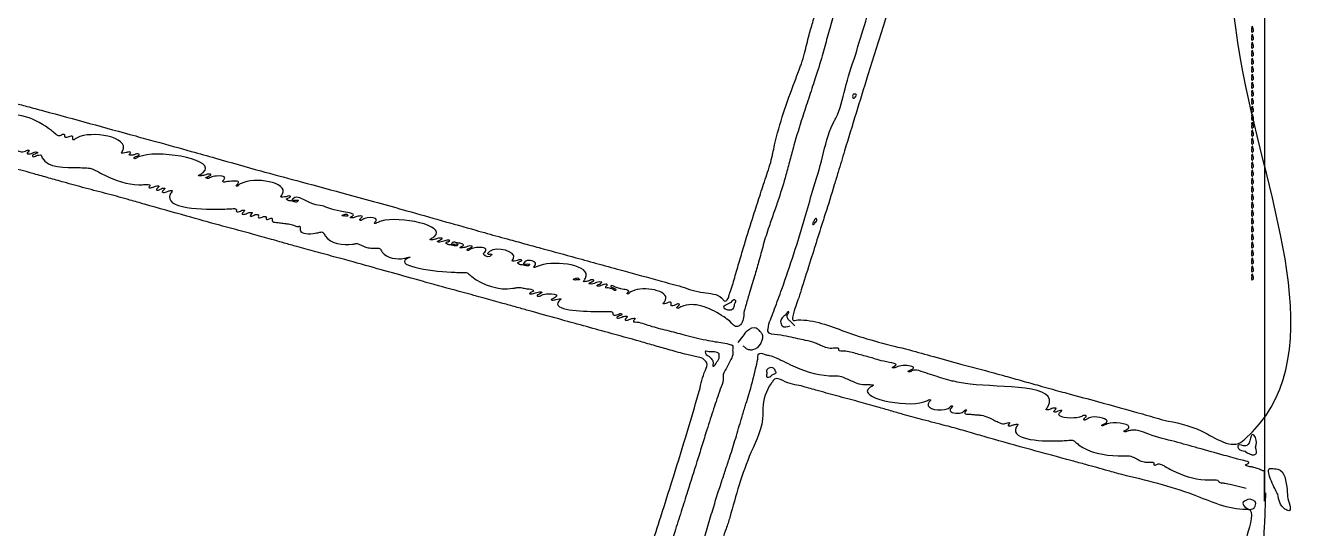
# Model space of a CAD drawing. Header units: metres. Extents: x -8 to 2256, y 259 to 2357.
# Drawn here: x 1051 to 1687, y 1388 to 1640 of the extents above; entities that cross this region are included whole.
import ezdxf

# ---------------------------------------------------------------- set-up
doc = ezdxf.new("R2010")
doc.units = ezdxf.units.M

msp = doc.modelspace()

# ---------------------------------------------------------------- linework, layer by layer
for p, q in [((1437, 1489), (1434.92, 1491.08)), ((1408.66, 1480.77), (1411.08, 1483.83)), ((1673, 1405.5), (1672.42, 1390.05))]:
    msp.add_line(p, q)
for points in [[(1672.5, 1833.25), (1672.5, 1603.76), (1672.5, 1416.03), (1672.5, 1416.07)], [(1662.22, 1431.9), (1662.62, 1432.25), (1663.12, 1608.93), (1663.35, 1824.52)], [(1507.88, 1723.58), (1493.89, 1679.21), (1485.47, 1652.45), (1481.42, 1639.5)], [(1466.42, 1673.42), (1460.63, 1656.92), (1454.49, 1637.99), (1452.03, 1629)], [(1467.36, 1624.66), (1472.52, 1641.62), (1478.85, 1662.25), (1481.43, 1670.5)], [(1443.03, 1630.16), (1444.19, 1634.75), (1446.27, 1641.88), (1447.65, 1646)], [(1481.42, 1639.5), (1473.52, 1614.2), (1461.94, 1576.72), (1458.7, 1566)], [(1666.68, 1638.19), (1666.36, 1638.99), (1666.13, 1638.75), (1666.08, 1637.58)], [(1666.68, 1634.19), (1666.36, 1634.99), (1666.13, 1634.75), (1666.08, 1633.58)], [(1666.08, 1637.58), (1666.04, 1636.53), (1666.27, 1635.94), (1666.6, 1636.27)], [(1666.08, 1633.58), (1666.04, 1632.53), (1666.27, 1631.94), (1666.6, 1632.27)], [(1666.6, 1636.27), (1666.94, 1636.6), (1666.97, 1637.47), (1666.68, 1638.19)], [(1666.6, 1632.27), (1666.94, 1632.6), (1666.97, 1633.47), (1666.68, 1634.19)], [(1439.52, 1618.16), (1440.29, 1620.17), (1441.86, 1625.57), (1443.03, 1630.16)], [(1452.03, 1629), (1450.75, 1624.33), (1447.11, 1612.62), (1443.95, 1603)], [(1666.68, 1630.19), (1666.36, 1630.99), (1666.13, 1630.75), (1666.08, 1629.58)], [(1666.68, 1626.19), (1666.36, 1626.99), (1666.13, 1626.75), (1666.08, 1625.58)], [(1666.08, 1629.58), (1666.04, 1628.53), (1666.27, 1627.94), (1666.6, 1628.27)], [(1666.6, 1628.27), (1666.94, 1628.6), (1666.97, 1629.47), (1666.68, 1630.19)], [(1457.04, 1592.08), (1457.56, 1593.04), (1462.2, 1607.7), (1467.36, 1624.66)], [(1666.68, 1622.19), (1666.36, 1622.99), (1666.13, 1622.75), (1666.08, 1621.58)], [(1666.08, 1625.58), (1666.04, 1624.53), (1666.27, 1623.94), (1666.6, 1624.27)], [(1666.08, 1621.58), (1666.04, 1620.53), (1666.27, 1619.94), (1666.6, 1620.27)], [(1666.6, 1624.27), (1666.94, 1624.6), (1666.97, 1625.47), (1666.68, 1626.19)], [(1666.6, 1620.27), (1666.94, 1620.6), (1666.97, 1621.47), (1666.68, 1622.19)], [(1426, 1575.53), (1426.87, 1579.6), (1436.95, 1611.38), (1439.52, 1618.16)], [(1666.68, 1618.19), (1666.36, 1618.99), (1666.13, 1618.75), (1666.08, 1617.58)], [(1666.68, 1614.19), (1666.36, 1614.99), (1666.13, 1614.75), (1666.08, 1613.58)], [(1666.08, 1617.58), (1666.04, 1616.53), (1666.27, 1615.94), (1666.6, 1616.27)], [(1666.6, 1616.27), (1666.94, 1616.6), (1666.97, 1617.47), (1666.68, 1618.19)], [(1666.6, 1612.27), (1666.94, 1612.6), (1666.97, 1613.47), (1666.68, 1614.19)], [(1666.68, 1610.19), (1666.36, 1610.99), (1666.13, 1610.75), (1666.08, 1609.58)], [(1666.08, 1613.58), (1666.04, 1612.53), (1666.27, 1611.94), (1666.6, 1612.27)], [(1666.08, 1609.58), (1666.04, 1608.53), (1666.27, 1607.94), (1666.6, 1608.27)], [(1666.6, 1608.27), (1666.94, 1608.6), (1666.97, 1609.47), (1666.68, 1610.19)], [(1027, 1605.93), (1037.17, 1603.04), (1048.42, 1599.89), (1052, 1598.93)], [(1443.95, 1603), (1440.78, 1593.38), (1436.55, 1579.44), (1434.54, 1572.02)], [(1467.06, 1605), (1466.48, 1605), (1466, 1604.55), (1466, 1604)], [(1466, 1604), (1466, 1603.45), (1466.2, 1603), (1466.44, 1603)], [(1466.44, 1603), (1466.68, 1603), (1467.16, 1603.45), (1467.5, 1604)], [(1467.5, 1604), (1467.84, 1604.55), (1467.64, 1605), (1467.06, 1605)], [(1666.68, 1606.19), (1666.36, 1606.99), (1666.13, 1606.75), (1666.08, 1605.58)], [(1666.68, 1602.19), (1666.36, 1602.99), (1666.13, 1602.75), (1666.08, 1601.58)], [(1666.08, 1605.58), (1666.04, 1604.53), (1666.27, 1603.94), (1666.6, 1604.27)], [(1666.08, 1601.58), (1666.04, 1600.53), (1666.27, 1599.94), (1666.6, 1600.27)], [(1666.6, 1604.27), (1666.94, 1604.6), (1666.97, 1605.47), (1666.68, 1606.19)], [(1666.6, 1600.27), (1666.94, 1600.6), (1666.97, 1601.47), (1666.68, 1602.19)], [(1066.39, 1585.09), (1064.28, 1586.84), (1037.16, 1594), (1035.32, 1593.29)], [(1052, 1598.93), (1060.28, 1596.71), (1083.41, 1590.42), (1106.5, 1584.11)], [(1666.68, 1598.19), (1666.36, 1598.99), (1666.13, 1598.75), (1666.08, 1597.58)], [(1666.68, 1594.19), (1666.36, 1594.99), (1666.13, 1594.75), (1666.08, 1593.58)], [(1666.08, 1597.58), (1666.04, 1596.53), (1666.27, 1595.94), (1666.6, 1596.27)], [(1666.6, 1596.27), (1666.94, 1596.6), (1666.97, 1597.47), (1666.68, 1598.19)], [(1445.9, 1556.5), (1450.9, 1573.75), (1456.07, 1590.26), (1457.04, 1592.08)], [(1666.68, 1590.19), (1666.36, 1590.99), (1666.13, 1590.75), (1666.08, 1589.58)], [(1666.08, 1593.58), (1666.04, 1592.53), (1666.27, 1591.94), (1666.6, 1592.27)], [(1666.08, 1589.58), (1666.04, 1588.53), (1666.27, 1587.94), (1666.6, 1588.27)], [(1666.6, 1592.27), (1666.94, 1592.6), (1666.97, 1593.47), (1666.68, 1594.19)], [(1666.6, 1588.27), (1666.94, 1588.6), (1666.97, 1589.47), (1666.68, 1590.19)], [(1069.37, 1584.59), (1068.48, 1584.25), (1067.14, 1584.47), (1066.39, 1585.09)], [(1071, 1584.2), (1071, 1584.76), (1070.27, 1584.93), (1069.37, 1584.59)], [(1073, 1583.71), (1071.9, 1583.42), (1071, 1583.64), (1071, 1584.2)], [(1075, 1583.06), (1075, 1583.74), (1074.16, 1584.01), (1073, 1583.71)], [(1075.91, 1582.44), (1075.41, 1582.13), (1075, 1582.41), (1075, 1583.06)], [(1099.48, 1575.97), (1100.03, 1576.86), (1077.08, 1583.17), (1075.91, 1582.44)], [(1106.5, 1584.11), (1116.4, 1581.4), (1134.4, 1576.41), (1146.5, 1573.01)], [(1666.68, 1586.19), (1666.36, 1586.99), (1666.13, 1586.75), (1666.08, 1585.58)], [(1666.68, 1582.19), (1666.36, 1582.99), (1666.13, 1582.75), (1666.08, 1581.58)], [(1666.08, 1585.58), (1666.04, 1584.53), (1666.27, 1583.94), (1666.6, 1584.27)], [(1666.6, 1584.27), (1666.94, 1584.6), (1666.97, 1585.47), (1666.68, 1586.19)], [(1044.3, 1578.09), (1047.21, 1576.77), (1049.93, 1576.16), (1051.18, 1576.56)], [(1051.18, 1576.56), (1052.6, 1577.01), (1053.03, 1576.86), (1052.54, 1576.07)], [(1052.54, 1576.07), (1052.04, 1575.26), (1052.67, 1575.1), (1054.67, 1575.54)], [(1054.67, 1575.54), (1056.95, 1576.04), (1057.21, 1575.94), (1056, 1574.99)], [(1101.68, 1575.79), (1100.24, 1575.51), (1099.25, 1575.59), (1099.48, 1575.97)], [(1103.68, 1575.29), (1104.06, 1575.9), (1103.28, 1576.1), (1101.68, 1575.79)], [(1138.76, 1564.76), (1140.37, 1565.88), (1109.93, 1574.25), (1107.33, 1573.4)], [(1666.68, 1578.19), (1666.36, 1578.99), (1666.13, 1578.75), (1666.08, 1577.58)], [(1666.08, 1581.58), (1666.04, 1580.53), (1666.27, 1579.94), (1666.6, 1580.27)], [(1666.08, 1577.58), (1666.04, 1576.53), (1666.27, 1575.94), (1666.6, 1576.27)], [(1666.6, 1580.27), (1666.94, 1580.6), (1666.97, 1581.47), (1666.68, 1582.19)], [(1666.6, 1576.27), (1666.94, 1576.6), (1666.97, 1577.47), (1666.68, 1578.19)], [(1063, 1563.06), (1055.58, 1565.15), (1039.38, 1569.64), (1027, 1573.05)], [(1056, 1574.99), (1054.75, 1574.02), (1054.87, 1573.91), (1056.7, 1574.31)], [(1056.7, 1574.31), (1057.91, 1574.57), (1059.04, 1574.49), (1059.2, 1574.13)], [(1059.2, 1574.13), (1059.61, 1573.23), (1077.81, 1568.29), (1081.28, 1568.14)], [(1105.78, 1574.72), (1104.13, 1574.46), (1103.3, 1574.68), (1103.68, 1575.29)], [(1107.33, 1573.4), (1105.77, 1572.9), (1105.72, 1572.99), (1107, 1573.98)], [(1107, 1573.98), (1108.23, 1574.94), (1108.01, 1575.08), (1105.78, 1574.72)], [(1146.5, 1573.01), (1169.33, 1566.59), (1171.28, 1566.05), (1189.5, 1561.15)], [(1419.42, 1554), (1422.56, 1563.62), (1425.52, 1573.32), (1426, 1575.53)], [(1434.54, 1572.02), (1432.54, 1564.61), (1428.92, 1552.81), (1426.51, 1545.8)], [(1666.68, 1574.19), (1666.36, 1574.99), (1666.13, 1574.75), (1666.08, 1573.58)], [(1666.68, 1570.19), (1666.36, 1570.99), (1666.13, 1570.75), (1666.08, 1569.58)], [(1666.08, 1573.58), (1666.04, 1572.53), (1666.27, 1571.94), (1666.6, 1572.27)], [(1666.08, 1569.58), (1666.04, 1568.53), (1666.27, 1567.94), (1666.6, 1568.27)], [(1666.6, 1572.27), (1666.94, 1572.6), (1666.97, 1573.47), (1666.68, 1574.19)], [(1666.6, 1568.27), (1666.94, 1568.6), (1666.97, 1569.47), (1666.68, 1570.19)], [(1081.28, 1568.14), (1082.81, 1568.07), (1085.29, 1567.4), (1086.78, 1566.64)], [(1086.78, 1566.64), (1090.98, 1564.5), (1108.15, 1559.7), (1111.26, 1559.79)], [(1141, 1564.5), (1138.87, 1564.12), (1138, 1564.22), (1138.76, 1564.76)], [(1143, 1563.97), (1144.18, 1564.88), (1143.76, 1564.99), (1141, 1564.5)], [(1143.97, 1563.38), (1141.96, 1562.93), (1141.78, 1563.04), (1143, 1563.97)], [(1150.43, 1561.89), (1151.18, 1563.1), (1147.02, 1564.06), (1143.97, 1563.38)], [(1179.5, 1554), (1180.16, 1555.07), (1159.35, 1560.33), (1157.93, 1559.45)], [(1458.7, 1566), (1456.8, 1559.67), (1452.24, 1545.05), (1448.57, 1533.5)], [(1666.68, 1566.19), (1666.36, 1566.99), (1666.13, 1566.75), (1666.08, 1565.58)], [(1666.08, 1565.58), (1666.04, 1564.53), (1666.27, 1563.94), (1666.6, 1564.27)], [(1666.6, 1564.27), (1666.94, 1564.6), (1666.97, 1565.47), (1666.68, 1566.19)], [(1087, 1556.51), (1081.22, 1558.03), (1070.42, 1560.97), (1063, 1563.06)], [(1111.26, 1559.79), (1112.82, 1559.83), (1113.77, 1559.44), (1113.43, 1558.89)], [(1113.43, 1558.89), (1113.06, 1558.29), (1113.88, 1558.18), (1115.57, 1558.61)], [(1115.57, 1558.61), (1117.62, 1559.12), (1118.11, 1558.98), (1117.52, 1558.04)], [(1117.52, 1558.04), (1116.95, 1557.11), (1117.33, 1556.97), (1119, 1557.5)], [(1119, 1557.5), (1120.67, 1558.03), (1121.05, 1557.89), (1120.48, 1556.96)], [(1120.48, 1556.96), (1119.89, 1556.02), (1120.38, 1555.88), (1122.43, 1556.39)], [(1122.43, 1556.39), (1123.94, 1556.77), (1124.93, 1556.69), (1124.63, 1556.21)], [(1151.69, 1561.16), (1150.7, 1561.07), (1150.13, 1561.4), (1150.43, 1561.89)], [(1157.4, 1559.85), (1158.1, 1560.98), (1155.77, 1561.51), (1151.69, 1561.16)], [(1157.93, 1559.45), (1157.13, 1558.96), (1156.95, 1559.1), (1157.4, 1559.85)], [(1189.5, 1561.15), (1212.86, 1554.86), (1242.46, 1546.67), (1277, 1536.94)], [(1666.68, 1562.19), (1666.36, 1562.99), (1666.13, 1562.75), (1666.08, 1561.58)], [(1666.68, 1558.19), (1666.36, 1558.99), (1666.13, 1558.75), (1666.08, 1557.58)], [(1666.08, 1561.58), (1666.04, 1560.53), (1666.27, 1559.94), (1666.6, 1560.27)], [(1666.08, 1557.58), (1666.04, 1556.53), (1666.27, 1555.94), (1666.6, 1556.27)], [(1666.6, 1560.27), (1666.94, 1560.6), (1666.97, 1561.47), (1666.68, 1562.19)], [(1666.6, 1556.27), (1666.94, 1556.6), (1666.97, 1557.47), (1666.68, 1558.19)], [(1111, 1549.95), (1103.58, 1552.04), (1092.78, 1555), (1087, 1556.51)], [(1124.63, 1556.21), (1124.03, 1555.24), (1151.23, 1547.55), (1154.75, 1547.7)], [(1181.78, 1553.72), (1180.28, 1553.48), (1179.26, 1553.61), (1179.5, 1554)], [(1183.15, 1553.21), (1184.1, 1553.87), (1183.69, 1554.03), (1181.78, 1553.72)], [(1184.52, 1551.58), (1182.46, 1552.1), (1182.13, 1552.49), (1183.15, 1553.21)], [(1187.78, 1551.45), (1187.48, 1551.15), (1186.02, 1551.21), (1184.52, 1551.58)], [(1185.24, 1552.58), (1184.93, 1552.26), (1185.49, 1552), (1186.5, 1552)], [(1200.92, 1548.89), (1192.61, 1551.24), (1185.56, 1552.89), (1185.24, 1552.58)], [(1186.5, 1552), (1187.51, 1552), (1188.09, 1551.75), (1187.78, 1551.45)], [(1409.28, 1521.5), (1411.72, 1529.75), (1416.28, 1544.38), (1419.42, 1554)], [(1426.8, 1497.5), (1430.47, 1507.42), (1442.01, 1543.06), (1445.9, 1556.5)], [(1666.68, 1554.19), (1666.36, 1554.99), (1666.13, 1554.75), (1666.08, 1553.58)], [(1666.68, 1550.19), (1666.36, 1550.99), (1666.13, 1550.75), (1666.08, 1549.58)], [(1666.08, 1553.58), (1666.04, 1552.53), (1666.27, 1551.94), (1666.6, 1552.27)], [(1666.6, 1552.27), (1666.94, 1552.6), (1666.97, 1553.47), (1666.68, 1554.19)], [(1159.5, 1536.48), (1148.63, 1539.4), (1132.14, 1543.98), (1111, 1549.95)], [(1154.75, 1547.7), (1155.99, 1547.75), (1157, 1547.36), (1157, 1546.83)], [(1157, 1546.83), (1157, 1546.3), (1157.96, 1546.17), (1159.13, 1546.54)], [(1159.13, 1546.54), (1160.68, 1547.03), (1161.04, 1546.88), (1160.48, 1545.96)], [(1160.48, 1545.96), (1159.89, 1545.02), (1160.38, 1544.88), (1162.43, 1545.39)], [(1162.43, 1545.39), (1164.37, 1545.88), (1164.96, 1545.75), (1164.46, 1544.93)], [(1164.46, 1544.93), (1163.97, 1544.14), (1164.41, 1543.99), (1165.87, 1544.46)], [(1165.87, 1544.46), (1167.19, 1544.88), (1168, 1544.7), (1168, 1544)], [(1214.76, 1543.75), (1215.58, 1544.33), (1210.77, 1546.11), (1200.92, 1548.89)], [(1211.42, 1544.08), (1210.25, 1544.13), (1210.01, 1544.36), (1210.81, 1544.68)], [(1210.81, 1544.68), (1211.53, 1544.97), (1212.4, 1544.94), (1212.73, 1544.6)], [(1212.73, 1544.6), (1213.06, 1544.27), (1212.47, 1544.04), (1211.42, 1544.08)], [(1219.46, 1542.94), (1220.07, 1543.92), (1219.47, 1544.06), (1216.88, 1543.55)], [(1254.79, 1532.77), (1256.32, 1533.83), (1229.58, 1541.44), (1227.33, 1540.57)], [(1426.51, 1545.8), (1424.09, 1538.79), (1421.17, 1529.55), (1420.02, 1525.28)], [(1666.68, 1546.19), (1666.36, 1546.99), (1666.13, 1546.75), (1666.08, 1545.58)], [(1666.08, 1549.58), (1666.04, 1548.53), (1666.27, 1547.94), (1666.6, 1548.27)], [(1666.08, 1545.58), (1666.04, 1544.53), (1666.27, 1543.94), (1666.6, 1544.27)], [(1666.6, 1548.27), (1666.94, 1548.6), (1666.97, 1549.47), (1666.68, 1550.19)], [(1666.6, 1544.27), (1666.94, 1544.6), (1666.97, 1545.47), (1666.68, 1546.19)], [(1168, 1544), (1168, 1543.32), (1168.8, 1543.12), (1170, 1543.5)], [(1170, 1543.5), (1171.12, 1543.86), (1172, 1543.68), (1172, 1543.1)], [(1172, 1543.1), (1172, 1542.53), (1172.67, 1542.32), (1173.5, 1542.64)], [(1173.5, 1542.64), (1174.33, 1542.95), (1175, 1542.74), (1175, 1542.17)], [(1175, 1542.17), (1175, 1541.59), (1177.14, 1540.84), (1179.75, 1540.49)], [(1179.75, 1540.49), (1182.36, 1540.14), (1185.17, 1539.59), (1186, 1539.27)], [(1186, 1539.27), (1186.83, 1538.95), (1187.84, 1538.75), (1188.25, 1538.84)], [(1188.25, 1538.84), (1188.66, 1538.93), (1189, 1538.59), (1189, 1538.09)], [(1189, 1538.09), (1189, 1537.12), (1196.54, 1535.45), (1198.89, 1535.89)], [(1216.88, 1543.55), (1214.85, 1543.15), (1214, 1543.23), (1214.76, 1543.75)], [(1220.42, 1542.33), (1219.16, 1541.85), (1218.89, 1542.02), (1219.46, 1542.94)], [(1226.44, 1540.9), (1227.17, 1542.09), (1222.6, 1543.17), (1220.42, 1542.33)], [(1227.33, 1540.57), (1226.54, 1540.27), (1226.14, 1540.42), (1226.44, 1540.9)], [(1446.56, 1541.29), (1446.02, 1539.87), (1446.14, 1539.75), (1447.12, 1540.73)], [(1447.81, 1542.53), (1447.5, 1542.83), (1446.94, 1542.28), (1446.56, 1541.29)], [(1447.12, 1540.73), (1447.81, 1541.41), (1448.11, 1542.22), (1447.81, 1542.53)], [(1666.68, 1542.19), (1666.36, 1542.99), (1666.13, 1542.75), (1666.08, 1541.58)], [(1666.68, 1538.19), (1666.36, 1538.99), (1666.13, 1538.75), (1666.08, 1537.58)], [(1666.08, 1541.58), (1666.04, 1540.53), (1666.27, 1539.94), (1666.6, 1540.27)], [(1666.6, 1540.27), (1666.94, 1540.6), (1666.97, 1541.47), (1666.68, 1542.19)], [(1666.6, 1536.27), (1666.94, 1536.6), (1666.97, 1537.47), (1666.68, 1538.19)], [(1181, 1530.51), (1174.67, 1532.31), (1165, 1535), (1159.5, 1536.48)], [(1198.89, 1535.89), (1199.66, 1536.04), (1200.6, 1535.64), (1200.99, 1535.02)], [(1200.99, 1535.02), (1201.59, 1534.04), (1215.27, 1529.92), (1216.92, 1530.22)], [(1257, 1532.5), (1254.83, 1532.11), (1253.99, 1532.22), (1254.79, 1532.77)], [(1259, 1532), (1260.16, 1532.87), (1259.72, 1532.98), (1257, 1532.5)], [(1261, 1531.5), (1258.28, 1531.02), (1257.84, 1531.13), (1259, 1532)], [(1263.15, 1531.19), (1264.03, 1531.8), (1263.29, 1531.91), (1261, 1531.5)], [(1277, 1536.94), (1282.78, 1535.32), (1294.25, 1532.15), (1302.5, 1529.91)], [(1448.57, 1533.5), (1444.91, 1521.95), (1440.58, 1508.29), (1438.96, 1503.15)], [(1666.68, 1534.19), (1666.36, 1534.99), (1666.13, 1534.75), (1666.08, 1533.58)], [(1666.08, 1537.58), (1666.04, 1536.53), (1666.27, 1535.94), (1666.6, 1536.27)], [(1666.08, 1533.58), (1666.04, 1532.53), (1666.27, 1531.94), (1666.6, 1532.27)], [(1666.6, 1532.27), (1666.94, 1532.6), (1666.97, 1533.47), (1666.68, 1534.19)], [(1202, 1524.7), (1196.78, 1526.1), (1187.33, 1528.71), (1181, 1530.51)], [(1216.92, 1530.22), (1217.24, 1530.28), (1218.77, 1529.8), (1220.32, 1529.16)], [(1220.32, 1529.16), (1221.86, 1528.52), (1224.42, 1528), (1226.01, 1528)], [(1226.01, 1528), (1227.59, 1528), (1229.12, 1527.61), (1229.41, 1527.14)], [(1229.41, 1527.14), (1230.12, 1526), (1241.36, 1522.87), (1243.12, 1523.32)], [(1264.52, 1529.58), (1262.47, 1530.1), (1262.14, 1530.49), (1263.15, 1531.19)], [(1267.78, 1529.45), (1267.48, 1529.15), (1266.02, 1529.21), (1264.52, 1529.58)], [(1265.22, 1530.55), (1264.91, 1530.25), (1265.49, 1530), (1266.5, 1530)], [(1268.48, 1530.42), (1266.98, 1530.79), (1265.52, 1530.85), (1265.22, 1530.55)], [(1266.5, 1530), (1267.51, 1530), (1268.09, 1529.75), (1267.78, 1529.45)], [(1269.85, 1528.81), (1270.86, 1529.51), (1270.53, 1529.9), (1268.48, 1530.42)], [(1272, 1528.5), (1269.71, 1528.09), (1268.97, 1528.2), (1269.85, 1528.81)], [(1274, 1527.97), (1275.19, 1528.88), (1274.77, 1528.99), (1272, 1528.5)], [(1274.26, 1527.38), (1272.76, 1526.89), (1272.72, 1526.98), (1274, 1527.97)], [(1281.49, 1525.98), (1282.13, 1527.01), (1276.5, 1528.1), (1274.26, 1527.38)], [(1284.81, 1524.48), (1284.02, 1523.69), (1280.94, 1525.09), (1281.49, 1525.98)], [(1283.21, 1525.54), (1282.91, 1525.24), (1283.27, 1525), (1284, 1525)], [(1295.49, 1521.99), (1296.02, 1522.83), (1283.98, 1526.31), (1283.21, 1525.54)], [(1284, 1525), (1284.73, 1525), (1285.1, 1524.76), (1284.81, 1524.48)], [(1302.5, 1529.91), (1310.75, 1527.67), (1327.17, 1523.18), (1339, 1519.93)], [(1420.02, 1525.28), (1418.86, 1521), (1416.82, 1513.9), (1415.47, 1509.5)], [(1666.68, 1530.19), (1666.36, 1530.99), (1666.13, 1530.75), (1666.08, 1529.58)], [(1666.68, 1526.19), (1666.36, 1526.99), (1666.13, 1526.75), (1666.08, 1525.58)], [(1666.08, 1529.58), (1666.04, 1528.53), (1666.27, 1527.94), (1666.6, 1528.27)], [(1666.08, 1525.58), (1666.04, 1524.53), (1666.27, 1523.94), (1666.6, 1524.27)], [(1666.6, 1528.27), (1666.94, 1528.6), (1666.97, 1529.47), (1666.68, 1530.19)], [(1666.6, 1524.27), (1666.94, 1524.6), (1666.97, 1525.47), (1666.68, 1526.19)], [(1239, 1514.51), (1223.88, 1518.72), (1207.22, 1523.31), (1202, 1524.7)], [(1243.58, 1523.19), (1242.42, 1522.6), (1266.58, 1515.84), (1270, 1515.81)], [(1243.12, 1523.32), (1243.88, 1523.51), (1244.08, 1523.46), (1243.58, 1523.19)], [(1297.78, 1521.72), (1296.28, 1521.48), (1295.26, 1521.6), (1295.49, 1521.99)], [(1299.15, 1521.21), (1300.1, 1521.87), (1299.69, 1522.03), (1297.78, 1521.72)], [(1300.52, 1519.58), (1298.46, 1520.1), (1298.13, 1520.49), (1299.15, 1521.21)], [(1303.78, 1519.45), (1303.48, 1519.15), (1302.02, 1519.21), (1300.52, 1519.58)], [(1301.22, 1520.55), (1300.91, 1520.25), (1301.49, 1520), (1302.5, 1520)], [(1306.44, 1518.9), (1307.04, 1519.88), (1302.1, 1521.43), (1301.22, 1520.55)], [(1302.5, 1520), (1303.51, 1520), (1304.09, 1519.75), (1303.78, 1519.45)], [(1307.36, 1518.58), (1306.55, 1518.27), (1306.14, 1518.42), (1306.44, 1518.9)], [(1331.38, 1511.8), (1332.06, 1512.91), (1309.32, 1519.34), (1307.36, 1518.58)], [(1339, 1519.93), (1350.83, 1516.68), (1369.4, 1511.6), (1380.29, 1508.64)], [(1403.95, 1504.25), (1404.44, 1505.49), (1406.84, 1513.25), (1409.28, 1521.5)], [(1666.68, 1522.19), (1666.36, 1522.99), (1666.13, 1522.75), (1666.08, 1521.58)], [(1666.68, 1518.19), (1666.36, 1518.99), (1666.13, 1518.75), (1666.08, 1517.58)], [(1666.08, 1521.58), (1666.04, 1520.53), (1666.27, 1519.94), (1666.6, 1520.27)], [(1666.6, 1520.27), (1666.94, 1520.6), (1666.97, 1521.47), (1666.68, 1522.19)], [(1276, 1504.31), (1270.78, 1505.71), (1254.12, 1510.3), (1239, 1514.51)], [(1270, 1515.81), (1271.38, 1515.79), (1273, 1515.38), (1273.6, 1514.89)], [(1273.6, 1514.89), (1275.07, 1513.7), (1295.64, 1507.84), (1297.24, 1508.15)], [(1327.42, 1512.08), (1326.25, 1512.13), (1326.01, 1512.36), (1326.81, 1512.68)], [(1326.81, 1512.68), (1327.53, 1512.97), (1328.4, 1512.94), (1328.73, 1512.6)], [(1328.73, 1512.6), (1329.06, 1512.27), (1328.47, 1512.04), (1327.42, 1512.08)], [(1666.68, 1514.19), (1666.36, 1514.99), (1666.13, 1514.75), (1666.08, 1513.58)], [(1666.08, 1517.58), (1666.04, 1516.53), (1666.27, 1515.94), (1666.6, 1516.27)], [(1666.08, 1513.58), (1666.04, 1512.53), (1666.27, 1511.94), (1666.6, 1512.27)], [(1666.6, 1516.27), (1666.94, 1516.6), (1666.97, 1517.47), (1666.68, 1518.19)], [(1666.6, 1512.27), (1666.94, 1512.6), (1666.97, 1513.47), (1666.68, 1514.19)], [(1297.24, 1508.15), (1297.93, 1508.29), (1300.27, 1508.05), (1302.43, 1507.62)], [(1302.43, 1507.62), (1305.43, 1507.03), (1306.02, 1506.61), (1304.93, 1505.86)], [(1307, 1505.5), (1309.75, 1505.99), (1310.18, 1505.88), (1309, 1504.98)], [(1333.67, 1511.54), (1332.11, 1511.2), (1331.08, 1511.32), (1331.38, 1511.8)], [(1337, 1510.5), (1334.25, 1510.01), (1333.82, 1510.12), (1335, 1511.02)], [(1335, 1511.02), (1336.19, 1511.93), (1335.92, 1512.04), (1333.67, 1511.54)], [(1339, 1509.98), (1340.18, 1510.88), (1339.75, 1510.99), (1337, 1510.5)], [(1340.33, 1509.46), (1338.08, 1508.96), (1337.81, 1509.07), (1339, 1509.98)], [(1342.52, 1509.04), (1342.94, 1509.72), (1342.18, 1509.86), (1340.33, 1509.46)], [(1342.86, 1508), (1342.32, 1508), (1342.17, 1508.47), (1342.52, 1509.04)], [(1345.67, 1507.41), (1344.66, 1507.73), (1343.4, 1508), (1342.86, 1508)], [(1346.5, 1508.52), (1344.82, 1509.08), (1344.74, 1509), (1346, 1508)], [(1346, 1508), (1347.28, 1506.99), (1347.23, 1506.9), (1345.67, 1507.41)], [(1351.23, 1507.31), (1349.73, 1507.61), (1347.6, 1508.16), (1346.5, 1508.52)], [(1353.33, 1505.72), (1353.69, 1506.3), (1352.77, 1507), (1351.23, 1507.31)], [(1371.35, 1500.76), (1372.13, 1502.02), (1355.59, 1506.48), (1353.94, 1505.46)], [(1380.29, 1508.64), (1391.17, 1505.68), (1400.36, 1502.98), (1400.7, 1502.63)], [(1415.47, 1509.5), (1414.13, 1505.1), (1412.32, 1498.91), (1411.45, 1495.75)], [(1297, 1498.51), (1290.67, 1500.3), (1281.22, 1502.91), (1276, 1504.31)], [(1304.93, 1505.86), (1303.93, 1505.18), (1304.56, 1505.07), (1307, 1505.5)], [(1309, 1504.98), (1307.79, 1504.06), (1307.98, 1503.94), (1310.03, 1504.38)], [(1310.03, 1504.38), (1313.57, 1505.15), (1317.61, 1504.03), (1315.83, 1502.78)], [(1315.83, 1502.78), (1314.91, 1502.13), (1315.36, 1501.98), (1317.28, 1502.29)], [(1319.51, 1502.18), (1318.66, 1501.33), (1337.85, 1496.2), (1341.89, 1496.2)], [(1317.28, 1502.29), (1318.82, 1502.54), (1319.82, 1502.48), (1319.51, 1502.18)], [(1353.94, 1505.46), (1353.18, 1505), (1352.94, 1505.1), (1353.33, 1505.72)], [(1372.87, 1500.46), (1371.6, 1500.05), (1370.99, 1500.17), (1371.35, 1500.76)], [(1375, 1500), (1375, 1500.7), (1374.19, 1500.88), (1372.87, 1500.46)], [(1377.13, 1499.54), (1375.81, 1499.12), (1375, 1499.3), (1375, 1500)], [(1378.46, 1498.94), (1379.05, 1499.88), (1378.7, 1500.04), (1377.13, 1499.54)], [(1404.46, 1491.39), (1401.44, 1493.5), (1381.31, 1499.06), (1379.37, 1498.31)], [(1400.7, 1502.63), (1401.9, 1501.43), (1403.05, 1502.01), (1403.95, 1504.25)], [(1404.83, 1500.81), (1403.55, 1500.09), (1402.29, 1499.36), (1402.03, 1499.2)], [(1406.83, 1499.88), (1407.13, 1501.94), (1406.98, 1502.01), (1404.83, 1500.81)], [(1405.5, 1497.34), (1406.05, 1497.52), (1406.65, 1498.66), (1406.83, 1499.88)], [(1438.96, 1503.15), (1436.01, 1493.82), (1435.93, 1492), (1438.46, 1492)], [(1331, 1489.07), (1318.62, 1492.47), (1303.33, 1496.72), (1297, 1498.51)], [(1341.89, 1496.2), (1343.84, 1496.2), (1345.58, 1495.75), (1345.76, 1495.21)], [(1345.76, 1495.21), (1345.95, 1494.66), (1347.09, 1494.43), (1348.3, 1494.69)], [(1349, 1494.01), (1347.79, 1493.06), (1348.05, 1492.96), (1350.33, 1493.46)], [(1348.3, 1494.69), (1350.13, 1495.09), (1350.25, 1494.98), (1349, 1494.01)], [(1350.33, 1493.46), (1352.38, 1493.91), (1352.96, 1493.75), (1352.43, 1492.89)], [(1379.37, 1498.31), (1378.16, 1497.85), (1377.9, 1498.02), (1378.46, 1498.94)], [(1402.03, 1499.2), (1401.25, 1498.69), (1404.42, 1497.01), (1405.5, 1497.34)], [(1411.45, 1495.75), (1409.75, 1489.63), (1408.29, 1488.71), (1404.46, 1491.39)], [(1423.67, 1488.03), (1423.77, 1488.84), (1425.18, 1493.1), (1426.8, 1497.5)], [(1432.5, 1494.56), (1429.88, 1491.17), (1430.72, 1489), (1434.67, 1489)], [(1433.43, 1494.83), (1433.87, 1496.1), (1433.65, 1496.04), (1432.5, 1494.56)], [(1434.92, 1491.08), (1433.71, 1492.29), (1433.09, 1493.85), (1433.43, 1494.83)], [(1367, 1479.04), (1359.58, 1481.15), (1343.38, 1485.66), (1331, 1489.07)], [(1352.43, 1492.89), (1351.9, 1492.03), (1352.45, 1491.9), (1354.43, 1492.39)], [(1354.43, 1492.39), (1356.22, 1492.84), (1356.95, 1492.72), (1356.52, 1492.04)], [(1356.52, 1492.04), (1356.17, 1491.47), (1356.18, 1491), (1356.55, 1491)], [(1356.55, 1491), (1356.91, 1491), (1364.25, 1489.14), (1372.86, 1486.86)], [(1411.08, 1483.83), (1413.33, 1486.68), (1417.64, 1488.03), (1419.27, 1486.4)], [(1438.5, 1482.52), (1428.37, 1484.49), (1423.47, 1486.31), (1423.67, 1488.03)], [(1438.46, 1492), (1440.04, 1492), (1463.52, 1485.72), (1494.5, 1477.01)], [(1372.86, 1486.86), (1381.46, 1484.59), (1392.33, 1481.99), (1397, 1481.1)], [(1397, 1481.1), (1404.9, 1479.58), (1405.52, 1479.29), (1405.8, 1476.88)], [(1419.27, 1486.4), (1420.41, 1485.25), (1415.84, 1476.96), (1414.1, 1477.02)], [(1449.5, 1479.44), (1447.3, 1480.38), (1442.35, 1481.77), (1438.5, 1482.52)], [(1385.7, 1474.02), (1382.84, 1474.67), (1374.42, 1476.94), (1367, 1479.04)], [(1393.88, 1476), (1391.96, 1476), (1391.96, 1475.96), (1393.96, 1473.81)], [(1399, 1473.58), (1399, 1474.95), (1396.77, 1476), (1393.88, 1476)], [(1405.8, 1476.88), (1405.97, 1475.46), (1404.96, 1472.14), (1403.55, 1469.5)], [(1414.1, 1477.02), (1413.77, 1477.03), (1412.41, 1477.88), (1411.08, 1478.91)], [(1418.45, 1472.35), (1419.03, 1474.96), (1419.37, 1475.15), (1422.39, 1474.59)], [(1422.39, 1474.59), (1424.21, 1474.25), (1427.66, 1473.02), (1430.06, 1471.86)], [(1456.25, 1477.8), (1454.74, 1477.76), (1451.7, 1478.5), (1449.5, 1479.44)], [(1459, 1477.18), (1459, 1477.56), (1457.76, 1477.84), (1456.25, 1477.8)], [(1461.25, 1476.37), (1460.01, 1476.44), (1459, 1476.81), (1459, 1477.18)], [(1475.82, 1472.97), (1469.04, 1474.77), (1462.49, 1476.29), (1461.25, 1476.37)], [(1494.5, 1477.01), (1506.6, 1473.61), (1520.78, 1469.71), (1526, 1468.35)], [(1392.02, 1471.48), (1391.4, 1472.22), (1388.56, 1473.36), (1385.7, 1474.02)], [(1389.21, 1456.82), (1392.17, 1466.87), (1392.86, 1470.47), (1392.02, 1471.48)], [(1393.96, 1473.81), (1395.08, 1472.61), (1396.01, 1470.92), (1396.03, 1470.06)], [(1396.03, 1470.06), (1396.06, 1468.81), (1396.36, 1468.89), (1397.53, 1470.44)], [(1397.53, 1470.44), (1398.34, 1471.51), (1399, 1472.92), (1399, 1473.58)], [(1403.55, 1469.5), (1402.15, 1466.86), (1401, 1463.94), (1401, 1463.01)], [(1412.49, 1450), (1413.96, 1454.73), (1417.36, 1467.5), (1418.45, 1472.35)], [(1427.36, 1466.23), (1426.35, 1467.86), (1423, 1466.99), (1423, 1465.09)], [(1430.06, 1471.86), (1434.79, 1469.57), (1454.18, 1464.06), (1457.62, 1464.02)], [(1486.82, 1468.77), (1487.74, 1469.42), (1484.39, 1470.7), (1475.82, 1472.97)], [(1487.9, 1468.36), (1486.23, 1467.99), (1485.9, 1468.11), (1486.82, 1468.77)], [(1494.83, 1466.79), (1496.53, 1467.97), (1491.4, 1469.13), (1487.9, 1468.36)], [(1526, 1468.35), (1531.22, 1466.99), (1542.47, 1463.92), (1551, 1461.52)], [(1401, 1463.01), (1401, 1462.08), (1399.63, 1457.31), (1397.96, 1452.41)], [(1426.17, 1461.6), (1425.09, 1460.17), (1421, 1447.79), (1421, 1445.94)], [(1423, 1465.09), (1423, 1463.43), (1423.31, 1463.33), (1425.41, 1464.33)], [(1425.41, 1464.33), (1426.74, 1464.95), (1427.62, 1465.81), (1427.36, 1466.23)], [(1440.25, 1458.93), (1430.92, 1461.59), (1426.75, 1462.38), (1426.17, 1461.6)], [(1457.62, 1464.02), (1458.79, 1464.01), (1461.92, 1463.04), (1464.57, 1461.87)], [(1464.57, 1461.87), (1467.22, 1460.69), (1471.07, 1459.69), (1473.13, 1459.64)], [(1495.62, 1466.46), (1494.14, 1466.05), (1493.91, 1466.15), (1494.83, 1466.79)], [(1506.12, 1464.35), (1501.51, 1465.84), (1496.78, 1466.78), (1495.62, 1466.46)], [(1516.5, 1461.3), (1515.4, 1461.49), (1510.73, 1462.86), (1506.12, 1464.35)], [(1551, 1461.52), (1559.53, 1459.12), (1570.1, 1456.18), (1574.5, 1455)], [(1360.37, 1364.12), (1369.76, 1393.36), (1384.01, 1439.14), (1389.21, 1456.82)], [(1463.5, 1452.5), (1458, 1453.96), (1447.54, 1456.86), (1440.25, 1458.93)], [(1475.93, 1458.96), (1474.48, 1458.06), (1501.6, 1450.91), (1503.58, 1451.67)], [(1473.13, 1459.64), (1475.19, 1459.58), (1476.45, 1459.28), (1475.93, 1458.96)], [(1563.33, 1447.72), (1563.84, 1448.55), (1524.9, 1459.84), (1516.5, 1461.3)], [(1397.96, 1452.41), (1396.29, 1447.51), (1392.88, 1436.97), (1390.39, 1429)], [(1408.44, 1436.5), (1409.9, 1441.45), (1411.72, 1447.53), (1412.49, 1450)], [(1485, 1446.52), (1478.67, 1448.35), (1469, 1451.04), (1463.5, 1452.5)], [(1504.67, 1451.27), (1503.85, 1449.95), (1513.37, 1447.49), (1515.11, 1448.57)], [(1503.58, 1451.67), (1504.7, 1452.1), (1505.09, 1451.95), (1504.67, 1451.27)], [(1515.11, 1448.57), (1515.84, 1449.02), (1516.05, 1448.89), (1515.65, 1448.24)], [(1574.5, 1455), (1588.82, 1451.14), (1611.27, 1444.9), (1622, 1441.79)], [(1421, 1445.94), (1421, 1444.69), (1415.02, 1425.69), (1404.39, 1393.12)], [(1507, 1440.5), (1501.22, 1441.99), (1491.33, 1444.7), (1485, 1446.52)], [(1515.65, 1448.24), (1514.85, 1446.94), (1520.42, 1445.52), (1522.13, 1446.58)], [(1522.13, 1446.58), (1522.87, 1447.04), (1523.04, 1446.88), (1522.6, 1446.15)], [(1522.6, 1446.15), (1522.16, 1445.46), (1522.6, 1444.94), (1523.69, 1444.86)], [(1523.69, 1444.86), (1524.69, 1444.78), (1526.96, 1444.59), (1528.75, 1444.44)], [(1528.75, 1444.44), (1530.55, 1444.3), (1534.05, 1443.19), (1536.54, 1441.98)], [(1565.43, 1447.39), (1563.68, 1446.96), (1562.93, 1447.07), (1563.33, 1447.72)], [(1567.43, 1446.88), (1567.97, 1447.76), (1567.43, 1447.89), (1565.43, 1447.39)], [(1568.94, 1446.27), (1567.35, 1445.86), (1566.9, 1446.03), (1567.43, 1446.88)], [(1580.88, 1443.68), (1578.26, 1443.03), (1569.52, 1445.18), (1570.56, 1446.23)], [(1570.56, 1446.23), (1570.91, 1446.58), (1570.18, 1446.6), (1568.94, 1446.27)], [(1582.49, 1442.98), (1583.1, 1443.98), (1582.72, 1444.15), (1580.88, 1443.68)], [(1583.44, 1442.34), (1582.14, 1441.84), (1581.89, 1442.01), (1582.49, 1442.98)], [(1591.79, 1439.74), (1593.47, 1440.95), (1585.94, 1443.3), (1583.44, 1442.34)], [(1401.95, 1416), (1404.05, 1422.33), (1406.97, 1431.55), (1408.44, 1436.5)], [(1525.5, 1435.46), (1521.1, 1436.74), (1512.78, 1439.01), (1507, 1440.5)], [(1536.54, 1441.98), (1539.03, 1440.77), (1541.96, 1440.02), (1543.04, 1440.3)], [(1543.04, 1440.3), (1544.26, 1440.62), (1544.76, 1440.41), (1544.35, 1439.76)], [(1544.35, 1439.76), (1543.92, 1439.06), (1544.63, 1438.94), (1546.43, 1439.39)], [(1548.63, 1439.22), (1548.03, 1438.24), (1571.24, 1431.52), (1574.38, 1431.75)], [(1546.43, 1439.39), (1547.94, 1439.77), (1548.93, 1439.69), (1548.63, 1439.22)], [(1592.44, 1439.45), (1591.1, 1439.01), (1590.9, 1439.1), (1591.79, 1439.74)], [(1602.75, 1436.73), (1604.39, 1437.9), (1595.15, 1440.34), (1592.44, 1439.45)], [(1604.1, 1436.4), (1602.44, 1436.04), (1601.95, 1436.16), (1602.75, 1436.73)], [(1627.6, 1431.08), (1614.57, 1434.75), (1605.73, 1436.75), (1604.1, 1436.4)], [(1622, 1441.79), (1641, 1436.29), (1661.49, 1431.25), (1662.22, 1431.9)], [(1576, 1421.44), (1555.28, 1427.07), (1533.98, 1432.99), (1525.5, 1435.46)], [(1574.38, 1431.75), (1575.5, 1431.84), (1576.92, 1431.48), (1577.55, 1430.96)], [(1577.55, 1430.96), (1579.26, 1429.54), (1599.06, 1424.01), (1602.5, 1424)], [(1656.84, 1422.97), (1652.25, 1424.19), (1639.1, 1427.85), (1627.6, 1431.08)], [(1665.19, 1431.53), (1664.52, 1430.04), (1663.21, 1429), (1662.02, 1429)], [(1667.98, 1428.25), (1667.96, 1433.05), (1666.61, 1434.64), (1665.19, 1431.53)], [(1390.39, 1429), (1387.89, 1421.03), (1383.22, 1406.17), (1380, 1396)], [(1602.5, 1424), (1604.15, 1423.99), (1606.85, 1423.26), (1608.5, 1422.38)], [(1662.02, 1429), (1659.14, 1429), (1659.52, 1427.57), (1662.75, 1426.3)], [(1662.75, 1426.3), (1667.3, 1424.5), (1668, 1424.76), (1667.98, 1428.25)], [(1601, 1414.52), (1594.12, 1416.46), (1582.88, 1419.57), (1576, 1421.44)], [(1608.5, 1422.38), (1610.15, 1421.5), (1612.74, 1420.8), (1614.25, 1420.82)], [(1614.25, 1420.82), (1615.76, 1420.85), (1617, 1420.46), (1617, 1419.96)], [(1617, 1419.96), (1617, 1419.47), (1617.65, 1419.31), (1618.45, 1419.62)], [(1618.45, 1419.62), (1619.24, 1419.92), (1621.16, 1419.48), (1622.7, 1418.64)], [(1622.7, 1418.64), (1626.31, 1416.66), (1642.72, 1412), (1646.08, 1412)], [(1663.89, 1419.93), (1664.7, 1420.43), (1662.08, 1421.56), (1656.84, 1422.97)], [(1665.55, 1418.5), (1663.54, 1418.93), (1663.01, 1419.39), (1663.89, 1419.93)], [(1670.5, 1417), (1669.4, 1417.47), (1667.17, 1418.15), (1665.55, 1418.5)], [(1679.11, 1404.77), (1675.95, 1411.31), (1675.14, 1417.6), (1677.5, 1417.42)], [(1677.5, 1417.42), (1679.11, 1417.3), (1683.79, 1406.85), (1684.15, 1402.58)], [(1393.02, 1387.5), (1395.83, 1396.85), (1399.84, 1409.67), (1401.95, 1416)], [(1663.63, 1397), (1663.3, 1397), (1636.92, 1404.38), (1601, 1414.52)], [(1646.08, 1412), (1647.5, 1412), (1648.98, 1411.69), (1649.36, 1411.3)], [(1649.36, 1411.3), (1649.74, 1410.92), (1650.83, 1410.5), (1651.78, 1410.37)], [(1672.5, 1416.07), (1672.5, 1416.1), (1671.6, 1416.52), (1670.5, 1417)], [(1651.78, 1410.37), (1652.73, 1410.24), (1657.89, 1409.09), (1663.25, 1407.82)], [(1684.15, 1402.58), (1684.66, 1396.48), (1682.71, 1397.32), (1679.11, 1404.77)], [(1662.79, 1401.35), (1661.84, 1400.79), (1665.24, 1397.12), (1666.44, 1397.4)], [(1667.77, 1398.81), (1668.18, 1400.03), (1664.08, 1402.11), (1662.79, 1401.35)], [(1666.44, 1397.4), (1666.95, 1397.52), (1667.55, 1398.16), (1667.77, 1398.81)], [(1380, 1396), (1376.78, 1385.83), (1372.15, 1370.75), (1369.72, 1362.5)], [(1404.39, 1393.12), (1402.53, 1387.42), (1401, 1382.24), (1400.99, 1381.62)], [(1663.38, 1380.88), (1664.05, 1384.51), (1664.24, 1397), (1663.63, 1397)], [(1379.9, 1345), (1382.16, 1351.68), (1386.24, 1364.89), (1393.02, 1387.5)], [(1672.42, 1390.05), (1672.05, 1380.03), (1671.37, 1373.68), (1670.49, 1371.98)]]:
    msp.add_spline(points, degree=3)

doc.saveas('drawing.dxf')
